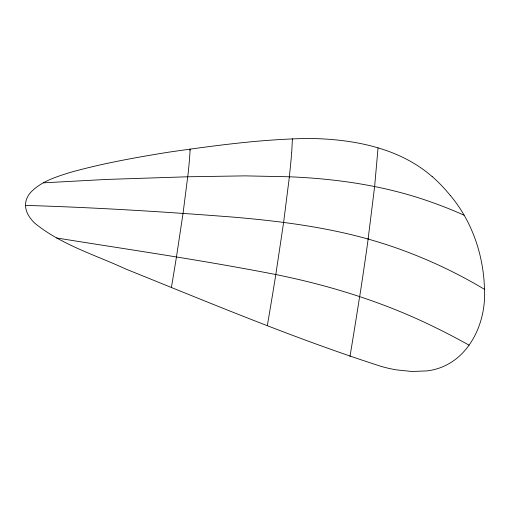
<?xml version="1.0" encoding="UTF-8"?>
<svg xmlns="http://www.w3.org/2000/svg" width="510" height="510" viewBox="0 0 510 510"><rect width="100%" height="100%" fill="white"/><g stroke="black" fill="none" stroke-linecap="round" stroke-linejoin="round"><path stroke-width="0.76" d="M292.428 138.765L291.733 152.12M189.969 150.259L190.007 149.06M378.044 147.932L374.633 186.513L368.112 239.056C396.468 247.038 424.046 257.728 450.451 270.765A419.379 319.834 7.7 0 1 484.474 289.329M464.055 215.194A401.561 300.269 -6.2 0 0 432.059 202.393C386.338 185.901 337.786 178.8 289.38 176.779L283.617 222.436L275.802 274.539A209.744 8.358 -79.6 0 1 267.336 325.507M289.38 176.779L244.959 175.873L187.705 176.779L183.039 213.422L176.441 257.123M43.376 182.835L106.475 179.437L187.705 176.779M25.5 205.402C94.873 207.468 164.169 211.739 233.357 217.126C278.721 221.015 324.169 226.778 368.112 239.056M56.648 237.979C129.763 249.721 203.114 260.323 275.802 274.539C331.181 285.715 385.534 302.787 436.222 327.943A512.85 390.928 17.7 0 1 469.06 345.193M432.155 176.6C398.814 147.466 352.671 139.115 309.659 138.459C262.42 139.045 215.456 145.49 168.753 152.159C135.437 157.539 102.089 163.449 69.577 172.622C55.66 177.015 40.781 181.611 30.536 192.557A49.381 31.875 12.3 0 0 27.789 196.554C24.046 202.897 25.245 211.025 29.433 216.846A46.404 29.95 12.3 0 0 34.629 223.068C61.232 244.87 95.204 254.828 125.989 269.127C210.388 303.061 294.417 338.493 381.066 366.358A86.821 56.036 12.3 0 0 396.334 369.852L411.87 371.484L426.73 370.917A57.337 37.007 12.3 0 0 434.373 369.533C468.467 361.118 485.973 323.767 484.5 290.942C484.035 256.606 472.642 222.169 450.521 195.668M432.212 176.575A167.771 108.292 12.3 0 1 450.426 195.687M176.383 257.34A166.687 6.694 -79.6 0 1 171.334 287.825M190.071 149.755A284.389 11.551 -79.6 0 1 187.852 176.065M291.669 152.439A389.066 15.727 -79.6 0 1 289.291 177.212M368.22 238.559A318.049 12.795 -79.6 0 1 359.767 296.068M359.607 296.718A315.99 12.686 -79.6 0 1 349.968 356.496"/></g></svg>
